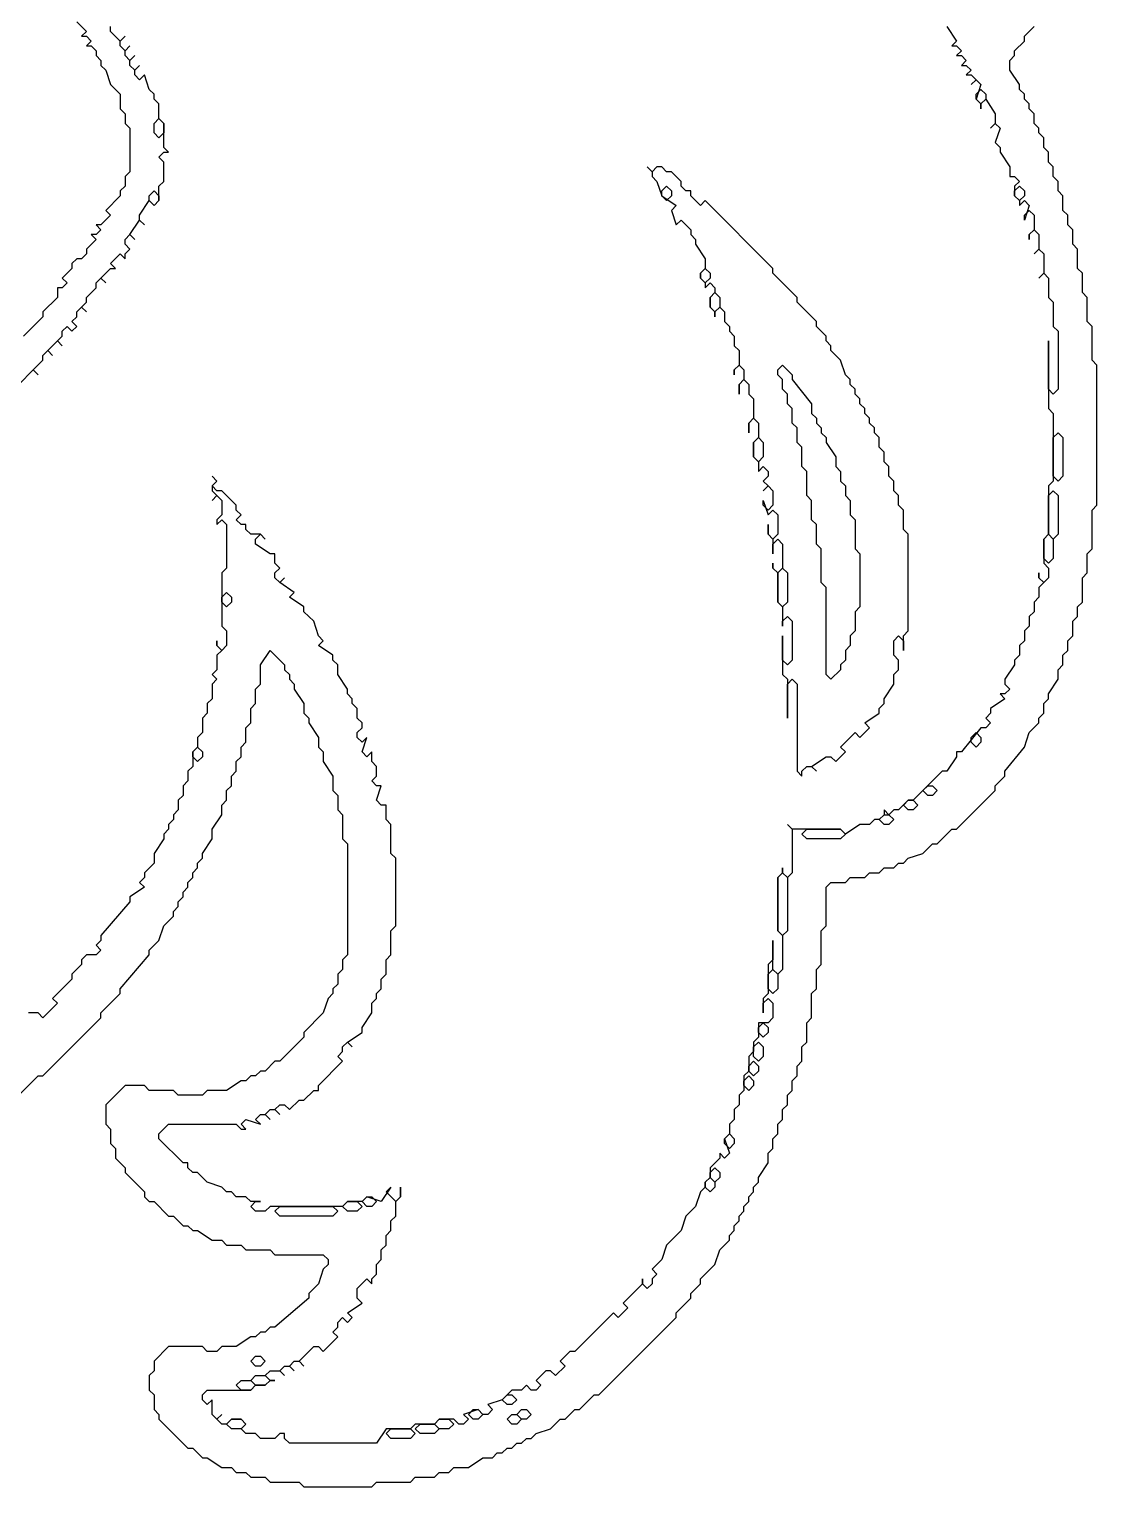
# Model space of a CAD drawing. Header units: millimetres. Extents: x 2 to 58.7, y 4.2 to 84.
# Drawn here: x 45.28 to 58.66, y 17.03 to 35.3 of the extents above; entities that cross this region are included whole.
import ezdxf

# ---------------------------------------------------------------- set-up
doc = ezdxf.new("R2010")
doc.units = ezdxf.units.MM
doc.layers.add('RAISED_METAL', color=7, linetype='Continuous')

msp = doc.modelspace()

# ---------------------------------------------------------------- linework, layer by layer
at = {"layer": 'RAISED_METAL'}
for points in [[(45.146, 30.848), (45.328, 31.03), (45.389, 30.97), (45.328, 31.03), (45.449, 31.152), (45.449, 31.212), (45.51, 31.273), (45.57, 31.212), (45.51, 31.273), (45.631, 31.394), (45.691, 31.333), (45.631, 31.394), (45.691, 31.455), (45.691, 31.515), (45.752, 31.576), (45.813, 31.515), (45.873, 31.576), (45.813, 31.636), (45.873, 31.697), (45.873, 31.758), (45.934, 31.818), (45.994, 31.758), (45.934, 31.818), (45.994, 31.879), (45.994, 31.939), (46.116, 32.061), (46.116, 32.121), (46.176, 32.182), (46.237, 32.121), (46.176, 32.182), (46.297, 32.303), (46.358, 32.303), (46.297, 32.364), (46.419, 32.485), (46.479, 32.424), (46.479, 32.485), (46.54, 32.545), (46.479, 32.606), (46.479, 32.667), (46.54, 32.727), (46.6, 32.667), (46.54, 32.727), (46.661, 32.909), (46.722, 32.848), (46.661, 32.909), (46.661, 32.97), (46.782, 33.152), (46.843, 33.091), (46.903, 33.152), (46.903, 33.333), (46.964, 33.394), (46.964, 33.636), (46.903, 33.697), (46.964, 33.758), (47.025, 33.758), (46.964, 33.818), (46.964, 34.121), (46.903, 34.182), (46.903, 34.364), (46.843, 34.424), (46.843, 34.485), (46.782, 34.545), (46.722, 34.727), (46.661, 34.667), (46.6, 34.727), (46.6, 34.788), (46.661, 34.848), (46.6, 34.788), (46.54, 34.848), (46.54, 34.909), (46.6, 34.97), (46.54, 34.909), (46.479, 34.97), (46.479, 35.03), (46.54, 35.091), (46.479, 35.03), (46.419, 35.091), (46.419, 35.152), (46.479, 35.212), (46.419, 35.152), (46.297, 35.273), (46.297, 35.333)], [(45.146, 21.939), (45.389, 22.182), (45.449, 22.182), (46.176, 22.909), (46.176, 22.97), (46.419, 23.212), (46.419, 23.273), (46.782, 23.697), (46.782, 23.758), (46.903, 23.879), (46.964, 24.061), (47.085, 24.182), (47.085, 24.242), (47.146, 24.303), (47.146, 24.364), (47.206, 24.424), (47.206, 24.485), (47.267, 24.545), (47.267, 24.606), (47.328, 24.667), (47.328, 24.727), (47.388, 24.788), (47.388, 24.848), (47.449, 24.909), (47.449, 24.97), (47.57, 25.152), (47.57, 25.273), (47.691, 25.455), (47.691, 25.576), (47.752, 25.636), (47.752, 25.758), (47.812, 25.818), (47.812, 25.939), (47.873, 26), (47.873, 26.121), (47.934, 26.182), (47.934, 26.303), (47.994, 26.364), (47.994, 26.545), (48.055, 26.606), (48.055, 26.788), (48.115, 26.848), (48.115, 27.03), (48.176, 27.091), (48.176, 27.333), (48.297, 27.515), (48.479, 27.333), (48.479, 27.273), (48.54, 27.212), (48.54, 27.152), (48.6, 27.091), (48.6, 27.03), (48.721, 26.848), (48.721, 26.727), (48.782, 26.667), (48.782, 26.606), (48.903, 26.424), (48.903, 26.303), (48.964, 26.242), (48.964, 26.121), (49.085, 25.939), (49.085, 25.758), (49.146, 25.697), (49.146, 25.515), (49.206, 25.455), (49.206, 25.152), (49.267, 25.091), (49.267, 23.697), (49.206, 23.636), (49.206, 23.515), (49.146, 23.455), (49.146, 23.333), (49.085, 23.273), (49.085, 23.212), (49.024, 23.152), (48.964, 22.97), (48.721, 22.727), (48.721, 22.667), (48.418, 22.364), (48.358, 22.364), (48.237, 22.242), (48.176, 22.242), (48.115, 22.182), (48.055, 22.182), (47.994, 22.121), (47.934, 22.121), (47.752, 22), (47.509, 22), (47.449, 21.939), (47.146, 21.939), (47.085, 22), (46.782, 22), (46.722, 22.061), (46.479, 22.061), (46.237, 21.818), (46.237, 21.576), (46.297, 21.515), (46.297, 21.333), (46.358, 21.273), (46.358, 21.152), (46.479, 21.03), (46.479, 20.97), (46.722, 20.727), (46.722, 20.667), (46.782, 20.606), (46.843, 20.606), (47.025, 20.424), (47.085, 20.424), (47.206, 20.303), (47.267, 20.303), (47.328, 20.242), (47.388, 20.242), (47.57, 20.121), (47.691, 20.121), (47.752, 20.061), (47.934, 20.061), (47.994, 20), (48.297, 20), (48.358, 19.939), (48.964, 19.939), (49.024, 19.879), (49.024, 19.818), (48.964, 19.758), (48.903, 19.576), (48.782, 19.455), (48.782, 19.394), (48.358, 19.03), (48.297, 19.03), (48.237, 18.97), (48.176, 18.97), (48.115, 18.909), (48.055, 18.909), (47.873, 18.788), (47.691, 18.788), (47.631, 18.727), (47.509, 18.727), (47.449, 18.788), (47.025, 18.788), (46.843, 18.606), (46.843, 18.485), (46.782, 18.424), (46.782, 18.242), (46.843, 18.182), (46.843, 18), (46.903, 17.939), (46.903, 17.879), (47.267, 17.515), (47.328, 17.515), (47.449, 17.394), (47.509, 17.394), (47.691, 17.273), (47.812, 17.273), (47.873, 17.212), (47.994, 17.212), (48.055, 17.152), (48.237, 17.152), (48.297, 17.091), (48.661, 17.091), (48.721, 17.03), (49.57, 17.03), (49.63, 17.091), (50.055, 17.091), (50.115, 17.152), (50.358, 17.152), (50.418, 17.212), (50.539, 17.212), (50.6, 17.273), (50.782, 17.273), (50.964, 17.394), (51.085, 17.394), (51.145, 17.455), (51.206, 17.455), (51.267, 17.515), (51.327, 17.515), (51.388, 17.576), (51.448, 17.576), (51.509, 17.636), (51.57, 17.636), (51.63, 17.697), (51.812, 17.758), (51.933, 17.879), (51.994, 17.879), (52.115, 18), (52.176, 18), (52.357, 18.182), (52.418, 18.182), (53.387, 19.152), (53.387, 19.212), (53.569, 19.394), (53.569, 19.455), (53.69, 19.576), (53.69, 19.636), (53.872, 19.818), (53.933, 20), (54.054, 20.121), (54.054, 20.182), (54.115, 20.242), (54.115, 20.303), (54.175, 20.364), (54.175, 20.424), (54.236, 20.485), (54.236, 20.545), (54.296, 20.606), (54.296, 20.667), (54.357, 20.727), (54.357, 20.788), (54.418, 20.848), (54.418, 20.909), (54.539, 21.091), (54.539, 21.212), (54.599, 21.273), (54.599, 21.394), (54.66, 21.455), (54.66, 21.576), (54.721, 21.636), (54.721, 21.758), (54.781, 21.818), (54.781, 21.939), (54.842, 22), (54.842, 22.121), (54.902, 22.182), (54.902, 22.303), (54.963, 22.364), (54.963, 22.545), (55.024, 22.606), (55.024, 22.848), (55.084, 22.909), (55.084, 23.212), (55.145, 23.273), (55.145, 23.515), (55.205, 23.576), (55.205, 24), (55.266, 24.061), (55.266, 24.545), (55.327, 24.606), (55.508, 24.606), (55.569, 24.667), (55.751, 24.667), (55.811, 24.727), (55.933, 24.727), (55.993, 24.788), (56.114, 24.788), (56.175, 24.848), (56.236, 24.848), (56.296, 24.909), (56.478, 24.97), (56.599, 25.091), (56.66, 25.091), (56.842, 25.273), (56.902, 25.273), (57.387, 25.758), (57.387, 25.818), (57.508, 25.939), (57.508, 26), (57.751, 26.303), (57.811, 26.485), (57.932, 26.606), (57.932, 26.667), (57.993, 26.727), (57.993, 26.848), (58.054, 26.909), (58.054, 26.97), (58.175, 27.152), (58.175, 27.273), (58.235, 27.333), (58.235, 27.455), (58.296, 27.515), (58.296, 27.636), (58.357, 27.697), (58.357, 27.879), (58.417, 27.939), (58.417, 28.061), (58.478, 28.121), (58.478, 28.424), (58.538, 28.485), (58.538, 28.727), (58.599, 28.788), (58.599, 29.273), (58.66, 29.333), (58.66, 31.091), (58.599, 31.152), (58.599, 31.576), (58.538, 31.636), (58.538, 31.939), (58.478, 32), (58.478, 32.242), (58.417, 32.303), (58.417, 32.545), (58.357, 32.606), (58.357, 32.788), (58.296, 32.848), (58.296, 32.97), (58.235, 33.03), (58.235, 33.212), (58.175, 33.273), (58.175, 33.394), (58.114, 33.455), (58.114, 33.576), (58.054, 33.636), (58.054, 33.758), (57.993, 33.818), (57.993, 33.939), (57.932, 34), (57.932, 34.061), (57.872, 34.121), (57.872, 34.242), (57.811, 34.303), (57.811, 34.364), (57.751, 34.424), (57.751, 34.485), (57.69, 34.545), (57.69, 34.606), (57.569, 34.788), (57.569, 34.909), (57.629, 34.97), (57.629, 35.03), (57.751, 35.152), (57.751, 35.212), (57.872, 35.333)], [(45.873, 35.394), (45.994, 35.273), (45.934, 35.212), (45.994, 35.212), (46.055, 35.152), (45.994, 35.091), (46.055, 35.091), (46.116, 35.03), (46.116, 34.97), (46.176, 34.909), (46.176, 34.848), (46.237, 34.788), (46.297, 34.606), (46.419, 34.485), (46.419, 34.303), (46.479, 34.242), (46.479, 34.121), (46.54, 34.061), (46.54, 33.515), (46.479, 33.455), (46.479, 33.333), (46.419, 33.273), (46.419, 33.212), (46.237, 33.03), (46.297, 32.97), (46.176, 32.848), (46.116, 32.848), (46.176, 32.788), (46.116, 32.727), (46.055, 32.727), (46.116, 32.667), (45.994, 32.545), (45.994, 32.485), (45.934, 32.424), (45.873, 32.424), (45.813, 32.364), (45.813, 32.303), (45.691, 32.182), (45.752, 32.121), (45.691, 32.061), (45.631, 32.061), (45.631, 31.939), (45.449, 31.758), (45.449, 31.697), (45.207, 31.455)], [(56.781, 35.333), (56.902, 35.152), (56.842, 35.091), (56.902, 35.091), (56.963, 35.03), (56.902, 34.97), (56.963, 34.97), (57.023, 34.909), (56.963, 34.848), (57.023, 34.848), (57.084, 34.788), (57.023, 34.727), (57.084, 34.727), (57.145, 34.667), (57.084, 34.606), (57.145, 34.667), (57.205, 34.606), (57.145, 34.424), (57.205, 34.364), (57.205, 34.303), (57.205, 34.364), (57.266, 34.424), (57.387, 34.242), (57.387, 34.121), (57.326, 34.061), (57.387, 34.121), (57.448, 34.061), (57.387, 33.879), (57.448, 33.818), (57.448, 33.758), (57.569, 33.576), (57.569, 33.455), (57.629, 33.455), (57.69, 33.394), (57.629, 33.333), (57.629, 33.212), (57.69, 33.152), (57.69, 33.091), (57.751, 33.152), (57.811, 33.091), (57.751, 32.909), (57.751, 32.97), (57.811, 33.03), (57.872, 32.97), (57.872, 32.788), (57.811, 32.727), (57.811, 32.667), (57.811, 32.727), (57.872, 32.788), (57.932, 32.727), (57.932, 32.545), (57.872, 32.485), (57.932, 32.545), (57.993, 32.485), (57.993, 32.242), (57.932, 32.182), (57.993, 32.242), (58.054, 32.182), (58.054, 31.939), (58.114, 31.879), (58.114, 31.576), (58.175, 31.515), (58.175, 30.788), (58.114, 30.727), (58.054, 30.788), (58.054, 31.394), (58.054, 30.545), (58.114, 30.485), (58.114, 29.636), (58.054, 29.576), (58.054, 28.97), (57.993, 28.909), (57.993, 28.606), (58.054, 28.545), (58.054, 28.424), (57.993, 28.364), (57.932, 28.424), (57.932, 28.485), (57.932, 28.424), (57.993, 28.364), (57.932, 28.303), (57.932, 28.182), (57.872, 28.121), (57.872, 28), (57.811, 27.939), (57.811, 27.818), (57.751, 27.758), (57.751, 27.636), (57.69, 27.576), (57.69, 27.455), (57.629, 27.394), (57.629, 27.333), (57.508, 27.152), (57.508, 27.091), (57.569, 27.03), (57.508, 26.97), (57.448, 26.97), (57.508, 26.909), (57.326, 26.788), (57.326, 26.727), (57.266, 26.667), (57.326, 26.606), (57.266, 26.545), (57.205, 26.545), (56.963, 26.242), (56.902, 26.242), (56.902, 26.182), (56.781, 26), (56.72, 26), (56.357, 25.636), (56.296, 25.636), (56.175, 25.515), (56.114, 25.515), (56.054, 25.455), (55.993, 25.515), (55.993, 25.455), (55.933, 25.394), (55.872, 25.394), (55.811, 25.333), (55.69, 25.333), (55.508, 25.212), (55.448, 25.273), (54.842, 25.273), (54.781, 25.333), (54.842, 25.273), (54.842, 24.727), (54.781, 24.667), (54.721, 24.727), (54.721, 24.788), (54.721, 24.727), (54.66, 24.667), (54.66, 24), (54.721, 23.939), (54.721, 23.515), (54.66, 23.455), (54.599, 23.515), (54.599, 23.879), (54.599, 23.636), (54.539, 23.576), (54.539, 23.212), (54.478, 23.152), (54.478, 22.97), (54.478, 23.091), (54.539, 23.152), (54.599, 23.091), (54.599, 22.909), (54.539, 22.848), (54.418, 22.848), (54.418, 22.667), (54.357, 22.606), (54.357, 22.485), (54.296, 22.424), (54.296, 22.242), (54.236, 22.182), (54.236, 22), (54.175, 21.939), (54.175, 21.818), (54.115, 21.758), (54.115, 21.636), (54.054, 21.576), (54.054, 21.455), (53.993, 21.394), (54.054, 21.212), (53.993, 21.152), (53.933, 21.212), (53.933, 21.152), (53.812, 21.03), (53.812, 20.909), (53.751, 20.848), (53.751, 20.788), (53.69, 20.727), (53.63, 20.545), (53.509, 20.424), (53.448, 20.242), (53.266, 20.061), (53.206, 19.879), (53.084, 19.758), (53.145, 19.697), (53.084, 19.636), (53.084, 19.576), (53.024, 19.515), (52.963, 19.576), (52.963, 19.636), (52.963, 19.576), (52.721, 19.333), (52.781, 19.273), (52.66, 19.152), (52.6, 19.212), (52.115, 18.727), (52.054, 18.727), (51.933, 18.606), (51.994, 18.545), (51.873, 18.424), (51.812, 18.485), (51.751, 18.485), (51.63, 18.364), (51.691, 18.303), (51.63, 18.242), (51.57, 18.242), (51.509, 18.303), (51.448, 18.242), (51.327, 18.242), (51.206, 18.121), (51.024, 18.061), (51.085, 18), (51.024, 17.939), (50.964, 17.939), (50.903, 18), (50.721, 17.939), (50.782, 17.879), (50.721, 17.818), (50.661, 17.818), (50.6, 17.879), (50.418, 17.879), (50.358, 17.818), (50.115, 17.818), (50.055, 17.758), (49.752, 17.758), (49.63, 17.576), (48.54, 17.576), (48.479, 17.636), (48.479, 17.697), (48.418, 17.697), (48.358, 17.636), (48.176, 17.636), (48.115, 17.697), (47.994, 17.697), (47.934, 17.758), (47.994, 17.818), (47.934, 17.879), (47.812, 17.879), (47.752, 17.818), (47.691, 17.818), (47.631, 17.879), (47.691, 17.939), (47.631, 17.879), (47.57, 17.939), (47.57, 18.121), (47.509, 18.061), (47.449, 18.121), (47.449, 18.182), (47.509, 18.242), (48.055, 18.242), (48.115, 18.303), (48.237, 18.303), (48.297, 18.364), (48.358, 18.364), (48.297, 18.364), (48.237, 18.424), (48.297, 18.485), (48.418, 18.485), (48.479, 18.424), (48.418, 18.485), (48.479, 18.545), (48.54, 18.545), (48.6, 18.485), (48.54, 18.545), (48.6, 18.606), (48.661, 18.606), (48.721, 18.545), (48.661, 18.606), (48.843, 18.788), (48.903, 18.788), (48.964, 18.727), (49.146, 18.909), (49.085, 18.97), (49.146, 19.03), (49.146, 19.091), (49.206, 19.152), (49.267, 19.091), (49.327, 19.152), (49.267, 19.212), (49.449, 19.333), (49.388, 19.394), (49.388, 19.515), (49.509, 19.636), (49.57, 19.576), (49.57, 19.636), (49.63, 19.697), (49.63, 19.818), (49.691, 19.879), (49.691, 20), (49.752, 20.061), (49.752, 20.182), (49.812, 20.242), (49.812, 20.364), (49.873, 20.424), (49.873, 20.606), (49.933, 20.667), (49.933, 20.788), (49.933, 20.667), (49.873, 20.606), (49.752, 20.727), (49.812, 20.788), (49.691, 20.606), (49.509, 20.667), (49.449, 20.606), (49.267, 20.606), (49.206, 20.545), (48.297, 20.545), (48.237, 20.485), (48.115, 20.485), (48.055, 20.545), (48.115, 20.606), (48.176, 20.606), (48.055, 20.606), (47.994, 20.667), (47.873, 20.667), (47.812, 20.727), (47.752, 20.727), (47.691, 20.788), (47.509, 20.848), (47.388, 20.97), (47.328, 20.97), (47.267, 21.03), (47.267, 21.091), (47.206, 21.091), (46.903, 21.394), (46.903, 21.455), (47.025, 21.576), (47.873, 21.576), (47.934, 21.515), (47.994, 21.515), (47.934, 21.576), (47.994, 21.636), (48.176, 21.576), (48.115, 21.636), (48.176, 21.697), (48.237, 21.697), (48.297, 21.636), (48.237, 21.697), (48.297, 21.758), (48.358, 21.758), (48.418, 21.697), (48.358, 21.758), (48.418, 21.818), (48.479, 21.818), (48.54, 21.758), (48.661, 21.879), (48.721, 21.879), (48.843, 22), (48.903, 22), (48.903, 22.061), (49.206, 22.364), (49.146, 22.424), (49.206, 22.485), (49.206, 22.545), (49.267, 22.606), (49.327, 22.545), (49.267, 22.606), (49.449, 22.727), (49.449, 22.788), (49.57, 22.97), (49.57, 23.091), (49.63, 23.152), (49.63, 23.212), (49.691, 23.273), (49.691, 23.394), (49.752, 23.455), (49.752, 23.636), (49.812, 23.697), (49.812, 24), (49.873, 24.061), (49.873, 24.909), (49.812, 24.97), (49.812, 25.333), (49.752, 25.394), (49.752, 25.576), (49.691, 25.576), (49.63, 25.636), (49.691, 25.818), (49.63, 25.818), (49.57, 25.879), (49.63, 25.939), (49.63, 26.061), (49.57, 26.121), (49.57, 26.242), (49.509, 26.182), (49.449, 26.242), (49.509, 26.424), (49.449, 26.364), (49.388, 26.424), (49.388, 26.485), (49.449, 26.545), (49.449, 26.606), (49.388, 26.667), (49.388, 26.788), (49.327, 26.848), (49.327, 26.909), (49.267, 26.97), (49.267, 27.03), (49.146, 27.212), (49.146, 27.333), (49.085, 27.394), (49.085, 27.455), (48.903, 27.576), (48.964, 27.636), (48.903, 27.697), (48.843, 27.879), (48.721, 28), (48.721, 28.061), (48.54, 28.182), (48.6, 28.242), (48.418, 28.364), (48.479, 28.424), (48.418, 28.364), (48.358, 28.424), (48.358, 28.485), (48.418, 28.545), (48.358, 28.606), (48.358, 28.727), (48.297, 28.727), (48.115, 28.848), (48.115, 28.909), (48.176, 28.97), (48.237, 28.909), (48.176, 28.97), (48.055, 28.97), (47.994, 29.03), (47.994, 29.091), (47.934, 29.091), (47.873, 29.152), (47.934, 29.212), (47.873, 29.273), (47.873, 29.333), (47.691, 29.515), (47.631, 29.515), (47.57, 29.576), (47.631, 29.636), (47.57, 29.697), (47.631, 29.636), (47.57, 29.576), (47.57, 29.515), (47.631, 29.455), (47.57, 29.394), (47.631, 29.455), (47.691, 29.394), (47.691, 29.212), (47.631, 29.152), (47.631, 29.091), (47.691, 29.152), (47.752, 29.091), (47.752, 28.545), (47.691, 28.485), (47.691, 27.818), (47.752, 27.758), (47.752, 27.576), (47.691, 27.515), (47.631, 27.576), (47.631, 27.636), (47.631, 27.576), (47.691, 27.515), (47.631, 27.455), (47.631, 27.273), (47.57, 27.212), (47.631, 27.152), (47.57, 27.091), (47.57, 26.909), (47.509, 26.848), (47.509, 26.727), (47.449, 26.667), (47.449, 26.485), (47.388, 26.424), (47.388, 26.303), (47.328, 26.242), (47.328, 26.061), (47.267, 26), (47.267, 25.879), (47.206, 25.818), (47.206, 25.697), (47.146, 25.636), (47.146, 25.515), (47.085, 25.455), (47.085, 25.394), (47.025, 25.333), (47.025, 25.273), (46.964, 25.212), (46.964, 25.152), (46.843, 24.97), (46.843, 24.848), (46.722, 24.727), (46.722, 24.667), (46.661, 24.606), (46.722, 24.545), (46.54, 24.424), (46.54, 24.364), (46.176, 23.939), (46.176, 23.879), (46.116, 23.818), (46.176, 23.758), (46.116, 23.697), (45.994, 23.697), (45.934, 23.636), (45.934, 23.576), (45.813, 23.455), (45.813, 23.394), (45.57, 23.152), (45.631, 23.091), (45.449, 22.909), (45.389, 22.97), (45.267, 22.97)]]:
    msp.add_lwpolyline(points, dxfattribs=at)
for points in [[(57.145, 34.485), (57.205, 34.545), (57.266, 34.485), (57.266, 34.424), (57.205, 34.364), (57.145, 34.424)], [(46.903, 34.182), (46.964, 34.121), (46.964, 34), (46.903, 33.939), (46.843, 34), (46.843, 34.121)], [(53.024, 33.576), (53.084, 33.515), (53.084, 33.455), (53.145, 33.394), (53.206, 33.212), (53.387, 33.091), (53.327, 33.03), (53.387, 32.848), (53.448, 32.909), (53.569, 32.788), (53.569, 32.727), (53.63, 32.667), (53.63, 32.606), (53.751, 32.424), (53.751, 32.303), (53.69, 32.242), (53.69, 32.182), (53.751, 32.121), (53.751, 32.061), (53.812, 32.121), (53.872, 32.061), (53.872, 32), (53.812, 31.939), (53.812, 31.818), (53.872, 31.758), (53.872, 31.697), (53.872, 31.758), (53.933, 31.818), (53.993, 31.758), (53.993, 31.636), (54.054, 31.576), (54.054, 31.515), (54.115, 31.455), (54.115, 31.333), (54.175, 31.273), (54.175, 31.091), (54.115, 31.03), (54.115, 30.97), (54.115, 31.03), (54.175, 31.091), (54.236, 31.03), (54.236, 30.909), (54.175, 30.848), (54.175, 30.727), (54.175, 30.848), (54.236, 30.909), (54.296, 30.848), (54.296, 30.727), (54.357, 30.667), (54.357, 30.424), (54.296, 30.364), (54.296, 30.242), (54.296, 30.364), (54.357, 30.424), (54.418, 30.364), (54.418, 30.182), (54.357, 30.121), (54.357, 29.939), (54.418, 29.879), (54.418, 29.758), (54.478, 29.818), (54.539, 29.758), (54.539, 29.697), (54.478, 29.636), (54.539, 29.576), (54.478, 29.515), (54.539, 29.576), (54.599, 29.515), (54.599, 29.333), (54.539, 29.273), (54.478, 29.333), (54.478, 29.394), (54.539, 29.212), (54.599, 29.273), (54.66, 29.212), (54.66, 28.97), (54.599, 28.909), (54.539, 28.97), (54.539, 29.091), (54.539, 28.97), (54.599, 28.909), (54.599, 28.727), (54.599, 28.848), (54.66, 28.909), (54.721, 28.848), (54.721, 28.545), (54.66, 28.485), (54.599, 28.545), (54.599, 28.606), (54.599, 28.545), (54.66, 28.485), (54.66, 28.121), (54.721, 28.061), (54.721, 27.818), (54.721, 27.879), (54.781, 27.939), (54.842, 27.879), (54.842, 27.394), (54.781, 27.333), (54.721, 27.394), (54.721, 27.697), (54.721, 27.212), (54.781, 27.152), (54.781, 26.667), (54.781, 27.091), (54.842, 27.152), (54.902, 27.091), (54.902, 26), (54.963, 25.939), (54.963, 26), (55.024, 26.061), (55.084, 26.061), (55.145, 26), (55.084, 26.061), (55.266, 26.182), (55.327, 26.182), (55.387, 26.121), (55.508, 26.242), (55.448, 26.303), (55.63, 26.485), (55.69, 26.424), (55.811, 26.545), (55.751, 26.606), (55.933, 26.727), (55.933, 26.788), (55.993, 26.848), (55.993, 26.909), (56.114, 27.091), (56.114, 27.212), (56.175, 27.273), (56.175, 27.394), (56.114, 27.455), (56.114, 27.636), (56.175, 27.697), (56.236, 27.636), (56.236, 27.515), (56.236, 27.697), (56.296, 27.758), (56.296, 28.97), (56.236, 29.03), (56.236, 29.273), (56.175, 29.333), (56.175, 29.455), (56.114, 29.515), (56.114, 29.636), (56.054, 29.697), (56.054, 29.818), (55.993, 29.879), (55.993, 30), (55.933, 30.061), (55.933, 30.182), (55.872, 30.242), (55.872, 30.303), (55.811, 30.364), (55.811, 30.424), (55.751, 30.485), (55.751, 30.545), (55.69, 30.606), (55.69, 30.667), (55.63, 30.727), (55.63, 30.788), (55.569, 30.848), (55.569, 30.909), (55.508, 30.97), (55.448, 31.152), (55.327, 31.273), (55.327, 31.333), (55.266, 31.394), (55.266, 31.455), (55.145, 31.576), (55.145, 31.636), (54.902, 31.879), (54.902, 31.939), (54.599, 32.242), (54.599, 32.303), (53.751, 33.152), (53.69, 33.091), (53.569, 33.212), (53.569, 33.273), (53.509, 33.273), (53.448, 33.333), (53.448, 33.394), (53.327, 33.515), (53.266, 33.515), (53.206, 33.576), (53.145, 33.576), (53.084, 33.515)], [(46.782, 33.212), (46.843, 33.273), (46.903, 33.212), (46.903, 33.152), (46.843, 33.091), (46.782, 33.152)], [(53.206, 33.273), (53.266, 33.333), (53.327, 33.273), (53.327, 33.212), (53.266, 33.152), (53.206, 33.212)], [(57.629, 33.273), (57.69, 33.333), (57.751, 33.273), (57.751, 33.212), (57.69, 33.152), (57.629, 33.212)], [(53.69, 32.242), (53.751, 32.303), (53.812, 32.242), (53.812, 32.182), (53.751, 32.121), (53.69, 32.182)], [(53.872, 32), (53.933, 31.939), (53.933, 31.818), (53.872, 31.758), (53.812, 31.818), (53.812, 31.939)], [(54.721, 31.091), (54.842, 30.97), (54.842, 30.909), (55.084, 30.606), (55.084, 30.485), (55.145, 30.424), (55.145, 30.364), (55.205, 30.303), (55.205, 30.242), (55.266, 30.182), (55.266, 30.121), (55.387, 29.939), (55.387, 29.818), (55.448, 29.758), (55.448, 29.636), (55.508, 29.576), (55.508, 29.455), (55.569, 29.394), (55.569, 29.212), (55.63, 29.152), (55.63, 28.788), (55.69, 28.727), (55.69, 28.061), (55.63, 28), (55.63, 27.758), (55.569, 27.697), (55.569, 27.576), (55.508, 27.515), (55.508, 27.394), (55.448, 27.333), (55.448, 27.273), (55.327, 27.152), (55.266, 27.212), (55.266, 28.303), (55.205, 28.364), (55.205, 28.788), (55.145, 28.848), (55.145, 29.091), (55.084, 29.152), (55.084, 29.394), (55.024, 29.455), (55.024, 29.758), (54.963, 29.818), (54.963, 30.061), (54.902, 30.121), (54.902, 30.303), (54.842, 30.364), (54.842, 30.545), (54.781, 30.606), (54.781, 30.727), (54.721, 30.788), (54.721, 30.909), (54.66, 30.97), (54.66, 31.03)], [(54.418, 30.182), (54.478, 30.121), (54.478, 29.939), (54.418, 29.879), (54.357, 29.939), (54.357, 30.121)], [(58.175, 30.242), (58.235, 30.182), (58.235, 29.697), (58.175, 29.636), (58.114, 29.697), (58.114, 30.182)], [(58.114, 29.515), (58.175, 29.455), (58.175, 28.97), (58.114, 28.909), (58.054, 28.97), (58.054, 29.455)], [(58.054, 28.97), (58.114, 28.909), (58.114, 28.667), (58.054, 28.606), (57.993, 28.667), (57.993, 28.909)], [(54.721, 28.545), (54.781, 28.485), (54.781, 28.121), (54.721, 28.061), (54.66, 28.121), (54.66, 28.485)], [(47.691, 28.182), (47.752, 28.242), (47.812, 28.182), (47.812, 28.121), (47.752, 28.061), (47.691, 28.121)], [(57.084, 26.424), (57.145, 26.485), (57.205, 26.424), (57.205, 26.364), (57.145, 26.303), (57.084, 26.364)], [(47.328, 26.242), (47.388, 26.303), (47.449, 26.242), (47.449, 26.182), (47.388, 26.121), (47.328, 26.182)], [(56.478, 25.758), (56.539, 25.818), (56.599, 25.818), (56.66, 25.758), (56.599, 25.697), (56.539, 25.697)], [(56.236, 25.576), (56.296, 25.636), (56.357, 25.636), (56.417, 25.576), (56.357, 25.515), (56.296, 25.515)], [(55.933, 25.394), (55.993, 25.455), (56.054, 25.455), (56.114, 25.394), (56.054, 25.333), (55.993, 25.333)], [(54.963, 25.212), (55.024, 25.273), (55.448, 25.273), (55.508, 25.212), (55.448, 25.152), (55.024, 25.152)], [(54.721, 24.727), (54.781, 24.667), (54.781, 24), (54.721, 23.939), (54.66, 24), (54.66, 24.667)], [(54.599, 23.515), (54.66, 23.455), (54.66, 23.273), (54.599, 23.212), (54.539, 23.273), (54.539, 23.455)], [(54.418, 22.788), (54.478, 22.848), (54.539, 22.788), (54.539, 22.727), (54.478, 22.667), (54.418, 22.727)], [(54.418, 22.606), (54.478, 22.545), (54.478, 22.424), (54.418, 22.364), (54.357, 22.424), (54.357, 22.545)], [(54.296, 22.303), (54.357, 22.364), (54.418, 22.303), (54.418, 22.242), (54.357, 22.182), (54.296, 22.242)], [(54.236, 22.121), (54.296, 22.182), (54.357, 22.121), (54.357, 22.061), (54.296, 22), (54.236, 22.061)], [(53.993, 21.394), (54.054, 21.455), (54.115, 21.394), (54.115, 21.333), (54.054, 21.273), (53.993, 21.333)], [(53.812, 20.97), (53.872, 21.03), (53.933, 20.97), (53.933, 20.909), (53.872, 20.848), (53.812, 20.909)], [(53.751, 20.848), (53.812, 20.909), (53.872, 20.848), (53.872, 20.788), (53.812, 20.727), (53.751, 20.788)], [(49.449, 20.606), (49.509, 20.667), (49.57, 20.667), (49.63, 20.606), (49.57, 20.545), (49.509, 20.545)], [(48.358, 20.485), (48.418, 20.545), (49.085, 20.545), (49.146, 20.485), (49.085, 20.424), (48.418, 20.424)], [(49.206, 20.545), (49.267, 20.606), (49.388, 20.606), (49.449, 20.545), (49.388, 20.485), (49.267, 20.485)], [(48.055, 18.606), (48.115, 18.667), (48.176, 18.667), (48.237, 18.606), (48.176, 18.545), (48.115, 18.545)], [(47.873, 18.303), (47.934, 18.364), (48.055, 18.364), (48.115, 18.303), (48.055, 18.242), (47.934, 18.242)], [(48.055, 18.364), (48.115, 18.424), (48.237, 18.424), (48.297, 18.364), (48.237, 18.303), (48.115, 18.303)], [(51.206, 18.121), (51.267, 18.182), (51.327, 18.182), (51.388, 18.121), (51.327, 18.061), (51.267, 18.061)], [(50.782, 17.939), (50.842, 18), (50.903, 18), (50.964, 17.939), (50.903, 17.879), (50.842, 17.879)], [(51.267, 17.879), (51.327, 17.939), (51.388, 17.939), (51.448, 17.879), (51.388, 17.818), (51.327, 17.818)], [(51.388, 17.939), (51.448, 18), (51.509, 18), (51.57, 17.939), (51.509, 17.879), (51.448, 17.879)], [(47.752, 17.818), (47.812, 17.879), (47.934, 17.879), (47.994, 17.818), (47.934, 17.758), (47.812, 17.758)], [(49.752, 17.697), (49.812, 17.758), (50.055, 17.758), (50.115, 17.697), (50.055, 17.636), (49.812, 17.636)], [(50.115, 17.758), (50.176, 17.818), (50.358, 17.818), (50.418, 17.758), (50.358, 17.697), (50.176, 17.697)], [(50.358, 17.818), (50.418, 17.879), (50.539, 17.879), (50.6, 17.818), (50.539, 17.758), (50.418, 17.758)]]:
    msp.add_lwpolyline(points, close=True, dxfattribs=at)

doc.saveas('drawing.dxf')
